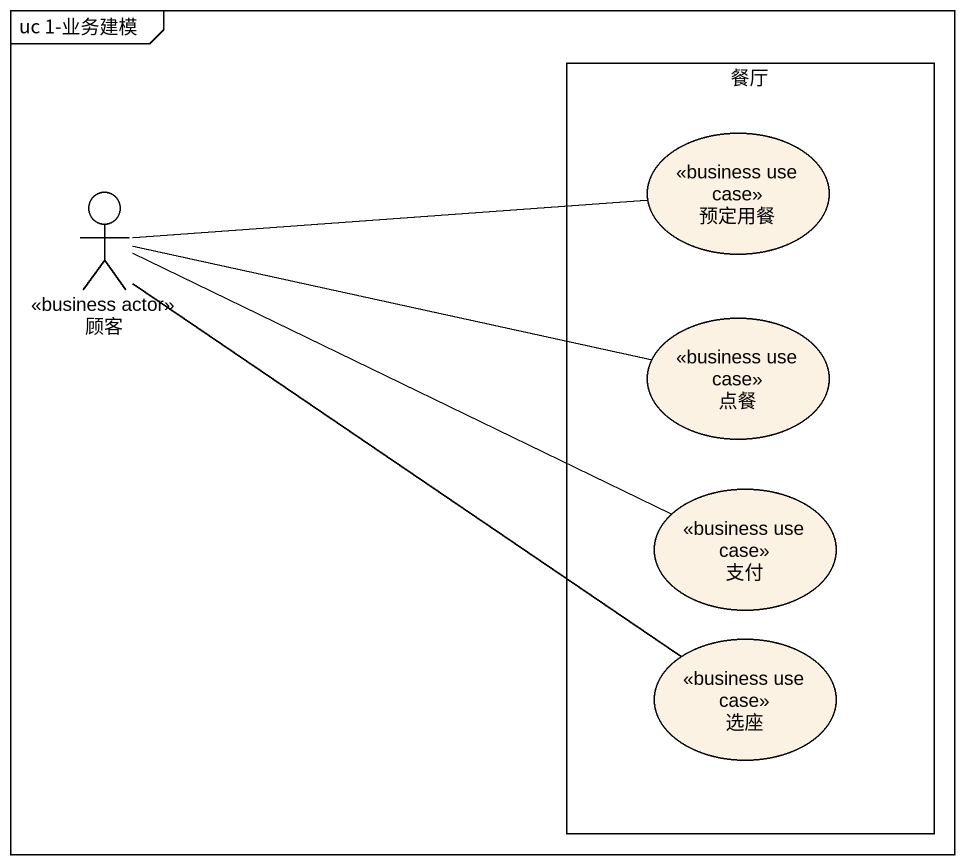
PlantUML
@startuml
mainframe uc 1-业务建模
rectangle 餐厅 {
  usecase 预定用餐 <<business use case>>
  usecase 点餐 <<business use case>>
  usecase 支付 <<business use case>>
  usecase 选座 <<business use case>>
}
actor 顾客 <<business actor>>
顾客 -right- 预定用餐
顾客 -right- 点餐
顾客 -right- 支付
顾客 -- 选座
@enduml
